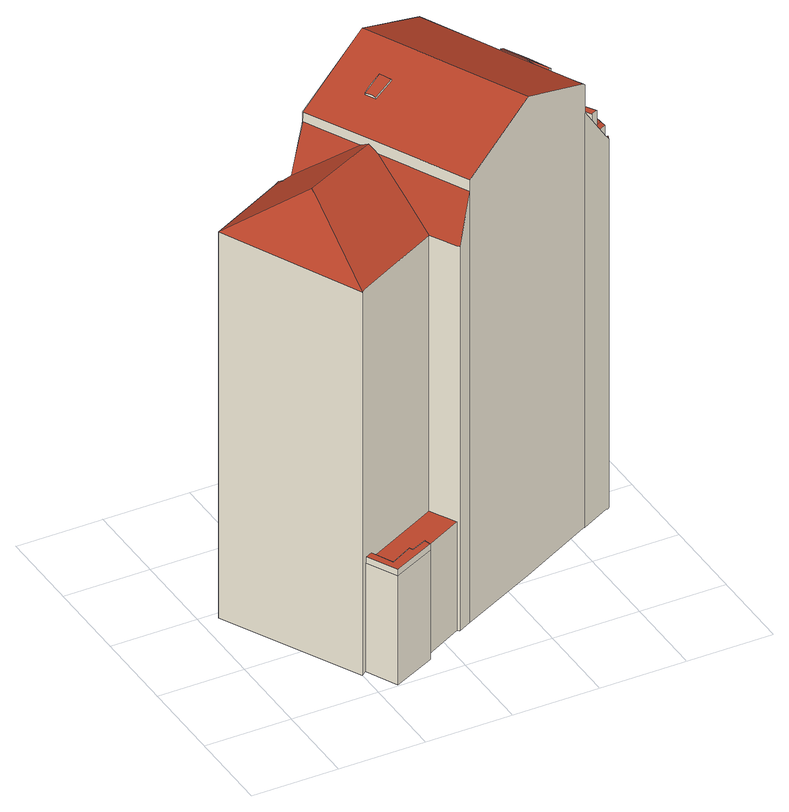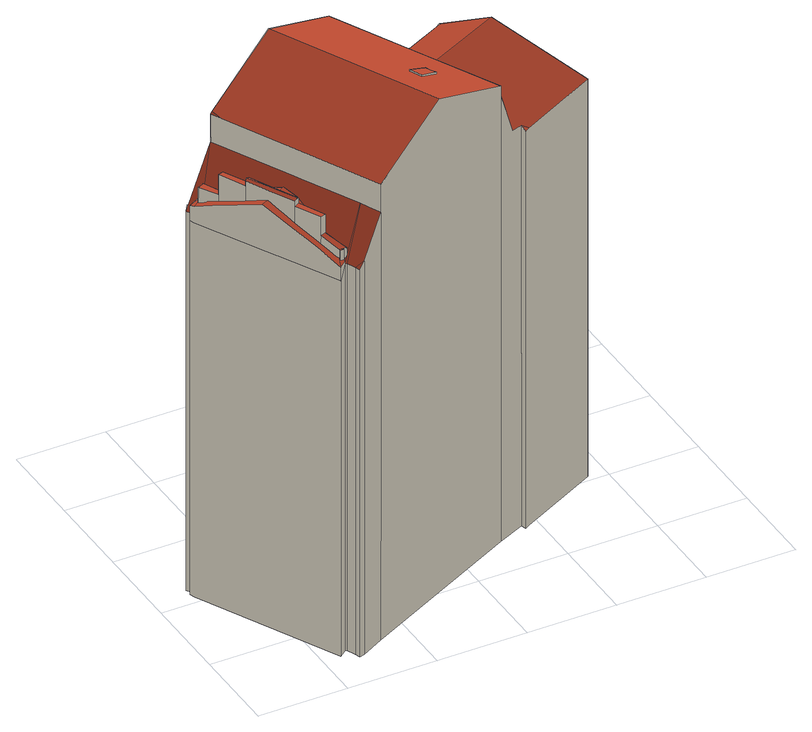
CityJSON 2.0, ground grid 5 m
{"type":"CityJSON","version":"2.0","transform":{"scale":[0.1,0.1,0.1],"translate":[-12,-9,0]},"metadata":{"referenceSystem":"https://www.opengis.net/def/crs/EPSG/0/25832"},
"CityObjects":{
"building1":{"type":"Building","attributes":{"Grundfläche 2D":203.12,"Grundhöhe NN":19.3,"_sourceDataset":"Hamburg LoD3.0-HH Area 1 (2023), tile 6433","_sourceUrl":"https://suche.transparenz.hamburg.de/dataset/3d-gebaeudemodell-lod3-0-hh-hamburg5","name":"Urban corner house","measuredHeight":29.51,"_assetSource":"Hamburg LoD3.0-HH Area 1 (2023), tile 6433","_license":"Datenlizenz Deutschland – Namensnennung – Version 2.0","_attribution":"Freie und Hansestadt Hamburg, Landesbetrieb Geoinformation und Vermessung"},"children":["building1-1","building1-2","building1-3","building1-4","building1-5","building1-6","building1-7"],"geometry":[{"type":"MultiSurface","lod":"3","boundaries":[[[0,1,2,3,4,5]],[[6,7,8,9,10,11,12,4,3]],[[0,5,13]],[[14,15,16,17,18,19]],[[20,21,22,23,24,25,26,11,10]],[[27,28,29,30,14,19]],[[31,25,24,32,33,34]],[[35,36,37,38,39,40,41]],[[42,43,44]],[[45,44,43,46,47]],[[46,48,47]],[[49,50,42,44,51,28,27,18,17,52]],[[53,54,55,33,56,28,51,57]],[[58,59,60,61,62,63]],[[64,65,60,59,66]],[[61,67,62]],[[68,69,70]],[[71,72,73,70,69,74,75]],[[74,76,75]],[[71,77,72]],[[77,78,79,80,73,72]],[[80,79,81,82,83]],[[4,84,42,5]],[[5,42,50,13]],[[13,50,49]],[[19,18,27]],[[28,56,32]],[[33,32,56]],[[33,55,85,31,34]],[[86,84,4,12,11,26,25,31,85]],[[87,41,40,88]],[[89,35,41,87]],[[90,36,35,89]],[[91,37,36,90]],[[92,55,54,93]],[[94,85,55,92]],[[95,96,84,86,85,94]],[[97,42,84,96]],[[98,43,42,97]],[[99,46,43,98]],[[100,48,46,99]],[[101,47,48,100]],[[102,45,47,101]],[[93,54,53,57,51,103,104,105]],[[68,66,59,58,45,102,106]],[[73,80,83,65,64,66,68,70]],[[107,103,51,67,61,60,65,83,108,109]],[[45,58,63,62,67,51,44]],[[110,74,69,68,106]],[[111,76,74,110]],[[112,113,71,75,76,111]],[[114,77,71,113]],[[39,38,79,78,77,114,88,40]],[[91,115,82,81,79,38,37]],[[108,83,82,115]],[[102,101,100,99,98,97,96,95,94,92,93,105,104,103,107,109,108,115,91,90,89,87,88,114,113,112,111,110,106]]],"semantics":{"surfaces":[{"type":"RoofSurface"},{"type":"WallSurface"},{"type":"GroundSurface"}],"values":[0,0,0,0,0,0,0,0,0,0,0,0,0,0,0,0,0,0,0,0,0,0,1,1,1,1,1,1,1,1,1,1,1,1,1,1,1,1,1,1,1,1,1,1,1,1,1,1,1,1,1,1,1,1,1,2]}}]},
"building1-1":{"type":"BuildingInstallation","attributes":{"relationToConstruction":"outside","_sourceDataset":"Hamburg LoD3.0-HH Area 1 (2023), tile 6433","_sourceUrl":"https://suche.transparenz.hamburg.de/dataset/3d-gebaeudemodell-lod3-0-hh-hamburg5"},"parents":["building1"],"geometry":[{"type":"MultiSurface","lod":"3","boundaries":[[[116,117,118,119,120]],[[9,8,121,119,118]],[[119,121,122,120]],[[16,15,116,120,122]]],"semantics":{"surfaces":[{"type":"RoofSurface"},{"type":"WallSurface"}],"values":[0,1,1,1]}}]},
"building1-2":{"type":"BuildingInstallation","attributes":{"relationToConstruction":"outside","_sourceDataset":"Hamburg LoD3.0-HH Area 1 (2023), tile 6433","_sourceUrl":"https://suche.transparenz.hamburg.de/dataset/3d-gebaeudemodell-lod3-0-hh-hamburg5"},"parents":["building1"],"geometry":[{"type":"MultiSurface","lod":"3","boundaries":[[[123,124,125,126,127]],[[28,126,125,29]],[[126,28,32,24,123,127]],[[23,22,21,124,123,24]]],"semantics":{"surfaces":[{"type":"RoofSurface"},{"type":"WallSurface"}],"values":[0,1,1,1]}}]},
"building1-3":{"type":"BuildingInstallation","attributes":{"relationToConstruction":"outside","_sourceDataset":"Hamburg LoD3.0-HH Area 1 (2023), tile 6433","_sourceUrl":"https://suche.transparenz.hamburg.de/dataset/3d-gebaeudemodell-lod3-0-hh-hamburg5"},"parents":["building1"],"geometry":[{"type":"MultiSurface","lod":"3","boundaries":[[[128,129,130,131,122,121]],[[132,133,134,128]],[[134,129,128]],[[7,6,3,128,121,8]],[[2,132,128,3]],[[1,0,134,133,132,2]],[[13,129,134,0]],[[13,49,135,130,129]],[[130,135,52,17,16,122,131]]],"semantics":{"surfaces":[{"type":"RoofSurface"},{"type":"WallSurface"}],"values":[0,0,0,1,1,1,1,1,1]}}]},
"building1-4":{"type":"BuildingInstallation","attributes":{"relationToConstruction":"outside","_sourceDataset":"Hamburg LoD3.0-HH Area 1 (2023), tile 6433","_sourceUrl":"https://suche.transparenz.hamburg.de/dataset/3d-gebaeudemodell-lod3-0-hh-hamburg5"},"parents":["building1"],"geometry":[{"type":"MultiSurface","lod":"3","boundaries":[[[136,137,138,139,140,141]],[[141,140,142,143,136]],[[136,143,144,138,137]],[[138,144,145,139]],[[139,145,142,140]]],"semantics":{"surfaces":[{"type":"RoofSurface"},{"type":"WallSurface"}],"values":[0,1,1,1,1]}}]},
"building1-5":{"type":"BuildingInstallation","attributes":{"relationToConstruction":"outside","_sourceDataset":"Hamburg LoD3.0-HH Area 1 (2023), tile 6433","_sourceUrl":"https://suche.transparenz.hamburg.de/dataset/3d-gebaeudemodell-lod3-0-hh-hamburg5"},"parents":["building1"],"geometry":[{"type":"MultiSurface","lod":"3","boundaries":[[[146,147,148,149,150,151,152,153,154]],[[149,40,41,150]],[[150,41,35,151]],[[151,35,36,155,153,152]],[[156,154,153,155]],[[154,156,157,146]],[[158,147,146,157]],[[147,158,39,148]],[[148,39,40,149]]],"semantics":{"surfaces":[{"type":"RoofSurface"},{"type":"WallSurface"}],"values":[0,1,1,1,1,1,1,1,1]}}]},
"building1-6":{"type":"BuildingInstallation","attributes":{"relationToConstruction":"outside","_sourceDataset":"Hamburg LoD3.0-HH Area 1 (2023), tile 6433","_sourceUrl":"https://suche.transparenz.hamburg.de/dataset/3d-gebaeudemodell-lod3-0-hh-hamburg5"},"parents":["building1"],"geometry":[{"type":"MultiSurface","lod":"3","boundaries":[[[159,160,161,162,163]],[[30,29,125,162,161]],[[162,125,124,163]],[[21,20,159,163,124]]],"semantics":{"surfaces":[{"type":"RoofSurface"},{"type":"WallSurface"}],"values":[0,1,1,1]}}]},
"building1-7":{"type":"BuildingInstallation","attributes":{"relationToConstruction":"outside","_sourceDataset":"Hamburg LoD3.0-HH Area 1 (2023), tile 6433","_sourceUrl":"https://suche.transparenz.hamburg.de/dataset/3d-gebaeudemodell-lod3-0-hh-hamburg5"},"parents":["building1"],"geometry":[{"type":"MultiSurface","lod":"3","boundaries":[[[164,165,166,167,168,169]],[[170,171,165,164]],[[166,165,171]],[[169,118,117,116,170,164]],[[116,15,14,30,161,171,170]],[[171,161,160,159,167,166]],[[167,159,20,10,9,118,169,168]]],"semantics":{"surfaces":[{"type":"RoofSurface"},{"type":"WallSurface"}],"values":[0,0,0,1,1,1,1]}}]}
},
"vertices":[
[186,170,234],[187,170,234],[188,170,234],[188,169,235],[190,174,233],[186,171,233],[189,167,235],[191,164,237],[193,159,239],[200,145,245],[207,130,252],[211,132,252],[196,161,239],[186,169,234],[204,129,252],[197,143,245],[190,158,239],[186,166,235],[191,131,249],[195,124,252],[213,118,246],[220,103,239],[223,98,237],[224,97,236],[226,93,234],[229,95,234],[224,105,239],[198,116,248],[222,91,234],[217,102,239],[210,116,246],[230,92,233],[223,92,234],[224,89,233],[228,91,233],[87,13,67],[86,16,67],[111,29,67],[103,44,67],[57,21,67],[53,19,67],[62,1,67],[186,171,232],[185,171,232],[171,159,256],[166,171,256],[183,176,232],[179,178,236],[182,179,232],[185,169,234],[186,169,232],[211,78,256],[185,167,235],[229,87,230],[230,88,227],[228,91,227],[223,92,233],[228,87,230],[166,171,273],[121,148,295],[166,55,295],[210,78,274],[208,84,273],[190,121,273],[95,83,273],[120,32,273],[74,125,273],[211,78,273],[74,125,267],[65,120,240],[90,93,267],[10,96,238],[48,67,270],[92,88,270],[59,118,240],[55,119,238],[58,121,238],[50,17,236],[53,19,236],[103,44,237],[95,83,266],[111,29,237],[112,28,237],[120,32,266],[190,174,225],[230,92,224],[229,95,224],[62,1,0],[53,19,0],[87,13,0],[86,16,0],[111,29,0],[228,91,0],[230,88,0],[230,92,0],[229,95,0],[190,174,0],[186,171,0],[185,171,0],[183,176,0],[182,179,0],[179,178,0],[166,171,0],[211,78,0],[228,87,0],[229,87,0],[74,125,0],[210,78,0],[120,32,0],[166,55,0],[59,118,0],[58,121,0],[55,119,0],[10,96,0],[50,17,0],[112,28,0],
[197,143,255],[198,144,255],[200,145,255],[193,159,255],[190,158,255],[193,159,244],[190,158,244],
[226,93,243],[220,103,243],[217,102,243],[222,91,243],[223,92,243],
[188,169,240],[186,169,240],[184,169,240],[186,166,241],[188,170,240],[187,170,240],[186,170,240],[184,169,235],
[103,112,283],[105,109,283],[106,106,283],[117,110,288],[114,117,288],[107,114,285],[114,117,287],[103,112,282],[106,106,282],[117,110,287],
[76,15,71],[63,8,71],[57,21,71],[53,19,71],[62,1,71],[87,13,71],[86,16,71],[86,17,71],[77,13,71],[86,17,67],[77,13,67],[76,15,67],[63,8,67],
[213,118,255],[212,117,255],[210,116,255],[217,102,255],[220,103,255],
[198,144,259],[205,130,259],[212,117,259],[213,118,258],[207,131,258],[200,145,258],[197,143,258],[210,116,258]
]}
